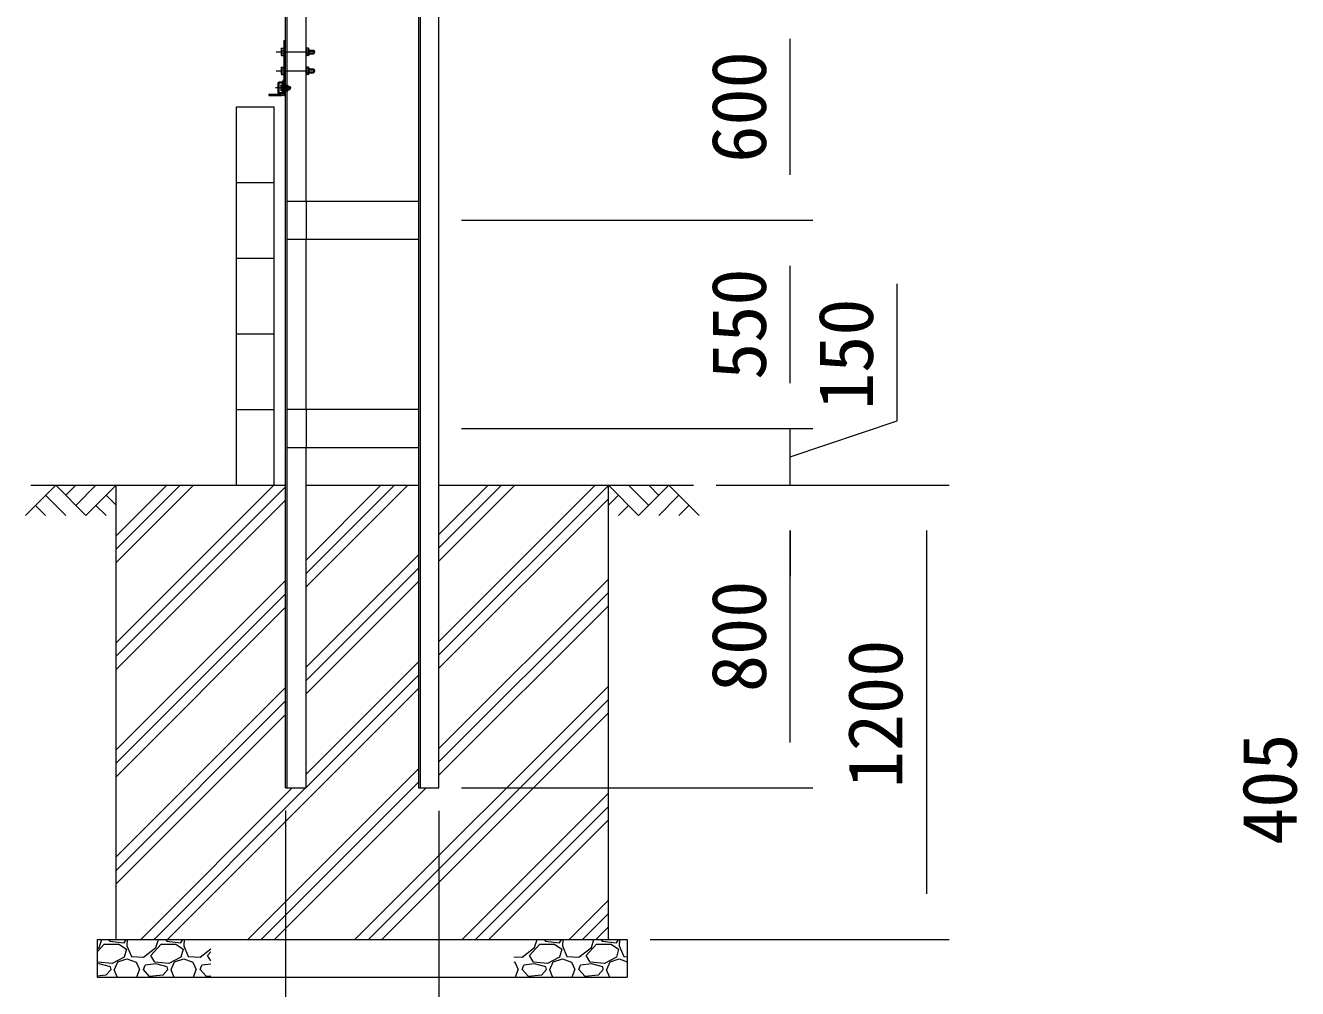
# Model space of a CAD drawing. Units: millimetres, scale not verified. Extents: x -12600 to 12600, y -8910 to 8910.
# Drawn here: x -1969 to 1390, y -6092 to -3547 of the extents above; entities that cross this region are included whole.
import ezdxf
from ezdxf.enums import TextEntityAlignment as Align

# ---------------------------------------------------------------- set-up
doc = ezdxf.new("R2010")
doc.units = ezdxf.units.MM
doc.header["$LTSCALE"] = 60
doc.linetypes.add('DASHED', pattern=[7.5, 6, -1.5])
doc.linetypes.add('USER1', pattern=[50.8, 31.75, -6.35, 6.35, -6.35])
for name, color, linetype, lineweight in [('0-1_D-BMK', 2, 'USER1', 13), ('0-2_D-DCR-HCH', 7, 'Continuous', 9), ('0-3_D-STR4', 7, 'Continuous', 9), ('0-4_D-STR1', 1, 'Continuous', 18), ('0-5_D-BGD', 7, 'Continuous', 9), ('0-6_D-STR3', 3, 'Continuous', 13), ('0-7_D-STR-DIM', 7, 'Continuous', 9)]:
    doc.layers.add(name, color=color, linetype=linetype, lineweight=lineweight)
doc.styles.add('ＭＳ ゴシック', font='')
doc.styles.get('ＭＳ ゴシック').set_extended_font_data('MS Gothic')

msp = doc.modelspace()

# ---------------------------------------------------------------- linework, layer by layer
at = {"layer": '0-1_D-BMK'}
for p, q in [((-1307.05, -3617.35), (-1204.05, -3617.35)), ((-1307.05, -3667.35), (-1204.05, -3667.35)), ((-1267.38, -3712.35), (-1308.74, -3712.35))]:
    msp.add_line(p, q, dxfattribs=at)
at = {"layer": '0-2_D-DCR-HCH'}
for p, q in [((-1889.28, -4762.35), (-1969.1, -4842.17)), ((-1889.28, -4762.35), (-1809.46, -4842.17)), ((-1862.67, -4788.96), (-1836.07, -4762.35)), ((-1836.07, -4815.56), (-1782.86, -4762.35)), ((-1809.46, -4842.17), (-1729.64, -4762.35)), ((-1729.64, -4966.76), (-1525.23, -4762.35)), ((-1729.64, -4931.4), (-1560.59, -4762.35)), ((-1729.64, -4896.05), (-1595.94, -4762.35)), ((-1729.64, -5178.89), (-1313.1, -4762.35)), ((-1729.64, -5214.25), (-1282.14, -4766.75)), ((-1228.14, -5030.94), (-959.55, -4762.35)), ((-1228.14, -4995.59), (-994.9, -4762.35)), ((-1228.14, -4960.23), (-1030.26, -4762.35)), ((-877.14, -4962.79), (-676.71, -4762.35)), ((-877.14, -4927.43), (-712.06, -4762.35)), ((-877.14, -4892.08), (-747.42, -4762.35)), ((-877.14, -5174.92), (-464.57, -4762.35)), ((-877.14, -5210.27), (-429.64, -4762.77)), ((-349.83, -4842.17), (-429.64, -4762.35)), ((-323.22, -4815.56), (-376.43, -4762.35)), ((-270.01, -4762.35), (-349.83, -4842.17)), ((-296.47, -4789.09), (-323.22, -4762.35)), ((-270.01, -4762.35), (-190.19, -4842.17)), ((-1915.89, -4788.96), (-1862.43, -4842.17)), ((-1756.25, -4788.96), (-1729.64, -4815.44)), ((-1729.64, -5249.6), (-1282.14, -4802.1)), ((-877.14, -5245.63), (-429.64, -4798.13)), ((-403.04, -4788.96), (-429.64, -4815.44)), ((-243.4, -4788.96), (-296.86, -4842.17)), ((-1942.49, -4815.56), (-1915.76, -4842.17)), ((-1782.86, -4815.56), (-1756.13, -4842.17)), ((-376.43, -4815.56), (-403.16, -4842.17)), ((-216.8, -4815.56), (-243.52, -4842.17)), ((-1228.14, -5243.08), (-931.14, -4946.08)), ((-1228.14, -5278.43), (-931.14, -4981.43)), ((-1729.64, -5461.73), (-1282.14, -5014.23)), ((-1228.14, -5313.79), (-931.14, -5016.79)), ((-877.14, -5457.76), (-429.64, -5010.26)), ((-1729.64, -5497.09), (-1282.14, -5049.59)), ((-877.14, -5493.12), (-429.64, -5045.62)), ((-1729.64, -5532.44), (-1282.14, -5084.94)), ((-877.14, -5528.47), (-429.64, -5080.97)), ((-1228.14, -5525.92), (-931.14, -5228.92)), ((-1228.14, -5561.27), (-931.14, -5264.27)), ((-1729.64, -5744.58), (-1282.14, -5297.08)), ((-1593.86, -5962.35), (-931.14, -5299.63)), ((-1098.89, -5962.35), (-429.64, -5293.1)), ((-1729.64, -5779.93), (-1282.14, -5332.43)), ((-1063.53, -5962.35), (-429.64, -5328.46)), ((-1729.64, -5815.29), (-1282.14, -5367.79)), ((-1028.18, -5962.35), (-429.64, -5363.82)), ((-1381.73, -5962.35), (-931.14, -5511.76)), ((-1664.57, -5962.35), (-1264.57, -5562.35)), ((-1629.22, -5962.35), (-1229.22, -5562.35)), ((-1346.38, -5962.35), (-931.14, -5547.12)), ((-1311.02, -5962.35), (-911.02, -5562.35)), ((-816.05, -5962.35), (-429.64, -5575.95)), ((-780.69, -5962.35), (-429.64, -5611.3)), ((-745.33, -5962.35), (-429.64, -5646.66)), ((-533.2, -5962.35), (-429.64, -5858.79)), ((-497.85, -5962.35), (-429.64, -5894.15)), ((-462.49, -5962.35), (-429.64, -5929.5)), ((-1779.64, -5995.51), (-1761.05, -5974.85)), ((-1774.55, -5983.85), (-1767.67, -5962.35)), ((-1761.05, -5974.85), (-1722.05, -5974.85)), ((-1749.39, -5962.35), (-1746.05, -5967.35)), ((-1746.05, -5967.35), (-1708.55, -5971.85)), ((-1722.05, -5974.85), (-1702.55, -5988.35)), ((-1708.55, -5971.85), (-1703.27, -5962.35)), ((-1700.24, -5962.35), (-1701.05, -5979.35)), ((-1701.05, -5979.35), (-1689.05, -6007.85)), ((-1638.05, -6004.85), (-1611.05, -5974.85)), ((-1624.55, -5983.85), (-1617.67, -5962.35)), ((-1599.39, -5962.35), (-1596.05, -5967.35)), ((-1596.05, -5967.35), (-1558.55, -5971.85)), ((-1558.55, -5971.85), (-1553.27, -5962.35)), ((-1550.24, -5962.35), (-1551.05, -5979.35)), ((-1551.05, -5979.35), (-1539.05, -6007.85)), ((-638.05, -6004.85), (-611.05, -5974.85)), ((-624.55, -5983.85), (-617.67, -5962.35)), ((-611.05, -5974.85), (-572.05, -5974.85)), ((-599.39, -5962.35), (-596.05, -5967.35)), ((-596.05, -5967.35), (-558.55, -5971.85)), ((-572.05, -5974.85), (-552.55, -5988.35)), ((-558.55, -5971.85), (-553.27, -5962.35)), ((-550.24, -5962.35), (-551.05, -5979.35)), ((-551.05, -5979.35), (-539.05, -6007.85)), ((-488.05, -6004.85), (-461.05, -5974.85)), ((-474.55, -5983.85), (-467.67, -5962.35)), ((-449.39, -5962.35), (-446.05, -5967.35)), ((-446.05, -5967.35), (-408.55, -5971.85)), ((-408.55, -5971.85), (-403.27, -5962.35)), ((-400.24, -5962.35), (-401.05, -5979.35)), ((-401.05, -5979.35), (-389.05, -6007.85)), ((-1779.64, -5987.78), (-1774.55, -5983.85)), ((-1708.55, -6009.35), (-1740.05, -6025.85)), ((-1702.55, -5988.35), (-1708.55, -6009.35)), ((-1689.05, -6007.85), (-1657.55, -6009.35)), ((-1657.55, -6009.35), (-1624.55, -5983.85)), ((-1627.55, -6022.85), (-1638.05, -6004.85)), ((-1558.55, -6009.35), (-1590.05, -6025.85)), ((-1552.55, -5988.35), (-1558.55, -6009.35)), ((-1539.05, -6007.85), (-1507.55, -6009.35)), ((-1507.55, -6009.35), (-1479.64, -5987.78)), ((-1488.05, -6004.85), (-1479.64, -5995.51)), ((-1479.64, -6019.26), (-1488.05, -6004.85)), ((-627.55, -6022.85), (-638.05, -6004.85)), ((-558.55, -6009.35), (-590.05, -6025.85)), ((-552.55, -5988.35), (-558.55, -6009.35)), ((-539.05, -6007.85), (-507.55, -6009.35)), ((-507.55, -6009.35), (-474.55, -5983.85)), ((-477.55, -6022.85), (-488.05, -6004.85)), ((-408.55, -6009.35), (-440.05, -6025.85)), ((-402.55, -5988.35), (-408.55, -6009.35)), ((-389.05, -6007.85), (-379.64, -6008.3)), ((-1777.55, -6022.85), (-1779.64, -6019.26)), ((-1774.55, -6027.35), (-1779.64, -6027.89)), ((-1740.05, -6025.85), (-1777.55, -6022.85)), ((-1744.55, -6034.85), (-1774.55, -6027.35)), ((-1743.05, -6042.35), (-1756.55, -6057.35)), ((-1743.05, -6042.35), (-1744.55, -6034.85)), ((-1735.55, -6042.35), (-1726.98, -6062.35)), ((-1734.05, -6042.35), (-1725.05, -6021.35)), ((-1725.05, -6021.35), (-1701.05, -6013.85)), ((-1701.05, -6013.85), (-1677.05, -6022.85)), ((-1677.05, -6022.85), (-1668.05, -6042.35)), ((-1675.2, -6062.35), (-1668.05, -6042.35)), ((-1657.55, -6042.35), (-1653.05, -6030.35)), ((-1641.05, -6060.35), (-1657.55, -6042.35)), ((-1624.55, -6027.35), (-1653.05, -6030.35)), ((-1590.05, -6025.85), (-1627.55, -6022.85)), ((-1594.55, -6034.85), (-1624.55, -6027.35)), ((-1593.05, -6042.35), (-1606.55, -6057.35)), ((-1593.05, -6042.35), (-1594.55, -6034.85)), ((-1585.55, -6042.35), (-1576.98, -6062.35)), ((-1584.05, -6042.35), (-1575.05, -6021.35)), ((-1575.05, -6021.35), (-1551.05, -6013.85)), ((-1551.05, -6013.85), (-1527.05, -6022.85)), ((-1527.05, -6022.85), (-1518.05, -6042.35)), ((-1525.2, -6062.35), (-1518.05, -6042.35)), ((-1507.55, -6042.35), (-1503.05, -6030.35)), ((-1491.05, -6060.35), (-1507.55, -6042.35)), ((-1479.64, -6027.89), (-1503.05, -6030.35)), ((-679.64, -6021.88), (-677.05, -6022.85)), ((-677.05, -6022.85), (-668.05, -6042.35)), ((-675.2, -6062.35), (-668.05, -6042.35)), ((-657.55, -6042.35), (-653.05, -6030.35)), ((-641.05, -6060.35), (-657.55, -6042.35)), ((-624.55, -6027.35), (-653.05, -6030.35)), ((-590.05, -6025.85), (-627.55, -6022.85)), ((-594.55, -6034.85), (-624.55, -6027.35)), ((-593.05, -6042.35), (-606.55, -6057.35)), ((-593.05, -6042.35), (-594.55, -6034.85)), ((-585.55, -6042.35), (-576.98, -6062.35)), ((-584.05, -6042.35), (-575.05, -6021.35)), ((-575.05, -6021.35), (-551.05, -6013.85)), ((-551.05, -6013.85), (-527.05, -6022.85)), ((-527.05, -6022.85), (-518.05, -6042.35)), ((-525.2, -6062.35), (-518.05, -6042.35)), ((-507.55, -6042.35), (-503.05, -6030.35)), ((-491.05, -6060.35), (-507.55, -6042.35)), ((-474.55, -6027.35), (-503.05, -6030.35)), ((-440.05, -6025.85), (-477.55, -6022.85)), ((-444.55, -6034.85), (-474.55, -6027.35)), ((-443.05, -6042.35), (-456.55, -6057.35)), ((-443.05, -6042.35), (-444.55, -6034.85)), ((-435.55, -6042.35), (-426.98, -6062.35)), ((-434.05, -6042.35), (-425.05, -6021.35)), ((-425.05, -6021.35), (-401.05, -6013.85)), ((-401.05, -6013.85), (-379.64, -6021.88)), ((-1756.55, -6057.35), (-1779.64, -6059.36)), ((-1606.55, -6057.35), (-1641.05, -6060.35)), ((-1479.64, -6059.36), (-1491.05, -6060.35)), ((-606.55, -6057.35), (-641.05, -6060.35)), ((-456.55, -6057.35), (-491.05, -6060.35))]:
    msp.add_line(p, q, dxfattribs=at)
for points in [[(-1611.05, -5974.85), (-1572.05, -5974.85), (-1552.55, -5988.35)], [(-461.05, -5974.85), (-422.05, -5974.85), (-402.55, -5988.35)], [(-679.64, -6008.3), (-657.55, -6009.35), (-624.55, -5983.85)]]:
    msp.add_lwpolyline(points, dxfattribs=at)
at = {"layer": '0-3_D-STR4'}
for p, q in [((-1729.64, -5962.35), (-1729.64, -4762.35)), ((-429.64, -5962.35), (-429.64, -4762.35)), ((-1779.64, -5962.35), (-379.64, -5962.35)), ((-1779.64, -5962.35), (-1779.64, -6062.35)), ((-379.64, -5962.35), (-379.64, -6062.35)), ((-1779.64, -6062.35), (-379.64, -6062.35))]:
    msp.add_line(p, q, dxfattribs=at)
at = {"layer": '0-4_D-STR1'}
for p, q in [((-1282.14, -5562.35), (-1282.14, 2292.65)), ((-1278.14, -5562.35), (-1278.14, 2292.65)), ((-931.14, 1963.65), (-931.14, -5562.35)), ((-927.14, 1965.31), (-927.14, -5562.35)), ((-1228.14, -4012.35), (-1228.14, -3512.35)), ((-1289.64, -3724.85), (-1289.64, -3694.35)), ((-1287.64, -3692.35), (-1286.64, -3692.35)), ((-1286.64, -3727.35), (-1286.64, -3692.35)), ((-1326.64, -3731.35), (-1326.64, -3732.35)), ((-1326.64, -3732.35), (-1291.64, -3732.35)), ((-1324.64, -3729.35), (-1294.14, -3729.35)), ((-931.14, -4012.35), (-1278.14, -4012.35)), ((-1278.14, -4112.35), (-931.14, -4112.35)), ((-1228.14, -4562.35), (-1228.14, -4112.35)), ((-931.14, -4562.35), (-1278.14, -4562.35)), ((-1278.14, -4662.35), (-931.14, -4662.35)), ((-1228.14, -5562.35), (-1228.14, -4662.35)), ((-1282.14, -5562.35), (-1228.14, -5562.35))]:
    msp.add_line(p, q, dxfattribs=at)
at = {"layer": '0-4_D-STR1', "linetype": 'DASHED'}
for p, q in [((-1228.14, -4012.35), (-1228.14, -4112.35)), ((-1228.14, -4562.35), (-1228.14, -4662.35))]:
    msp.add_line(p, q, dxfattribs=at)
at = {"layer": '0-4_D-STR1'}
msp.add_lwpolyline([(-931.14, -5562.35), (-877.14, -5562.35), (-877.14, 1986.02)], dxfattribs=at)
for centre, radius, start, end in [((-1287.64, -3694.35), 2, 90, 180), ((-1294.14, -3724.85), 4.5, 270, 0), ((-1291.64, -3727.35), 5, 270, 0), ((-1324.64, -3731.35), 2, 90, 180)]:
    msp.add_arc(centre, radius, start, end, dxfattribs=at)
at = {"layer": '0-5_D-BGD'}
for p, q in [((-1312.14, -4762.35), (-1312.14, -3762.35)), ((-1412.14, -3962.35), (-1312.14, -3962.35)), ((-1412.14, -4162.35), (-1312.14, -4162.35)), ((-1412.14, -4362.35), (-1312.14, -4362.35)), ((-1412.14, -4562.35), (-1312.14, -4562.35)), ((-1954.64, -4762.35), (-1282.14, -4762.35)), ((-1228.14, -4762.35), (-931.14, -4762.35)), ((-877.14, -4762.35), (-204.64, -4762.35))]:
    msp.add_line(p, q, dxfattribs=at)
msp.add_lwpolyline([(-1412.14, -4762.35), (-1412.14, -3762.35), (-1312.14, -3762.35)], dxfattribs=at)
at = {"layer": '0-6_D-STR3'}
for p, q in [((-1286.64, -3587.35), (-1282.14, -3587.35)), ((-1293.64, -3609.1), (-1292.74, -3607.53)), ((-1293.64, -3609.1), (-1293.64, -3625.6)), ((-1293.64, -3625.6), (-1292.74, -3627.16)), ((-1292.74, -3607.53), (-1286.64, -3607.53)), ((-1292.74, -3612.44), (-1286.64, -3612.44)), ((-1292.74, -3622.26), (-1286.64, -3622.26)), ((-1292.74, -3627.16), (-1286.64, -3627.16)), ((-1286.64, -3607.53), (-1286.64, -3627.16)), ((-1293.64, -3659.1), (-1292.74, -3657.53)), ((-1293.64, -3659.1), (-1293.64, -3675.6)), ((-1292.74, -3657.53), (-1286.64, -3657.53)), ((-1286.64, -3657.53), (-1286.64, -3677.16)), ((-1293.64, -3675.6), (-1292.74, -3677.16)), ((-1292.74, -3662.44), (-1286.64, -3662.44)), ((-1292.74, -3672.26), (-1286.64, -3672.26)), ((-1292.74, -3677.16), (-1286.64, -3677.16)), ((-1302.64, -3700.65), (-1302.64, -3724.05)), ((-1300.34, -3700.65), (-1300.34, -3724.05)), ((-1289.64, -3697.35), (-1299.34, -3697.35)), ((-1289.64, -3699.65), (-1299.34, -3699.65)), ((-1289.64, -3725.05), (-1299.34, -3725.05)), ((-1289.64, -3727.35), (-1299.34, -3727.35)), ((-1294.94, -3706.05), (-1294.25, -3704.84)), ((-1294.94, -3706.05), (-1294.94, -3718.65)), ((-1294.94, -3718.65), (-1294.25, -3719.85)), ((-1289.64, -3704.84), (-1294.25, -3704.84)), ((-1289.64, -3708.6), (-1294.25, -3708.6)), ((-1289.64, -3716.1), (-1294.25, -3716.1)), ((-1289.64, -3719.85), (-1294.25, -3719.85)), ((-1289.64, -3697.35), (-1289.64, -3699.65)), ((-1289.64, -3704.84), (-1289.64, -3719.85)), ((-1289.64, -3725.05), (-1289.64, -3727.35)), ((-1282.14, -3704.84), (-1276.37, -3704.84)), ((-1282.14, -3719.85), (-1282.14, -3704.84)), ((-1282.14, -3708.6), (-1276.37, -3708.6)), ((-1282.14, -3716.1), (-1276.37, -3716.1)), ((-1282.14, -3719.85), (-1276.37, -3719.85)), ((-1276.37, -3704.84), (-1275.64, -3706.1)), ((-1276.37, -3719.85), (-1275.64, -3718.6)), ((-1275.64, -3718.6), (-1275.64, -3706.1)), ((-1275.64, -3708.35), (-1270.84, -3708.35)), ((-1275.64, -3709.1), (-1270.09, -3709.1)), ((-1275.64, -3715.6), (-1270.09, -3715.6)), ((-1275.64, -3716.35), (-1270.84, -3716.35)), ((-1270.84, -3708.35), (-1269.64, -3709.55)), ((-1270.84, -3708.35), (-1270.84, -3716.35)), ((-1270.84, -3716.35), (-1269.64, -3715.15)), ((-1269.64, -3709.55), (-1269.64, -3715.15))]:
    msp.add_line(p, q, dxfattribs=at)
at = {"layer": '0-6_D-STR3', "linetype": 'DASHED'}
for p, q in [((-1222.05, -3607.53), (-1228.14, -3607.53)), ((-1228.14, -3607.53), (-1228.14, -3627.16)), ((-1222.05, -3612.44), (-1228.14, -3612.44)), ((-1222.05, -3622.26), (-1228.14, -3622.26)), ((-1222.05, -3627.16), (-1228.14, -3627.16)), ((-1221.14, -3609.1), (-1222.05, -3607.53)), ((-1221.14, -3625.6), (-1222.05, -3627.16)), ((-1221.14, -3609.1), (-1221.14, -3625.6)), ((-1221.14, -3612.35), (-1208.14, -3612.35)), ((-1221.14, -3613.25), (-1207.24, -3613.25)), ((-1221.14, -3621.45), (-1207.24, -3621.45)), ((-1221.14, -3622.35), (-1208.14, -3622.35)), ((-1208.14, -3612.35), (-1206.64, -3613.85)), ((-1206.64, -3613.85), (-1206.64, -3620.85)), ((-1222.05, -3657.53), (-1228.14, -3657.53)), ((-1228.14, -3657.53), (-1228.14, -3677.16)), ((-1221.14, -3659.1), (-1222.05, -3657.53)), ((-1221.14, -3659.1), (-1221.14, -3675.6)), ((-1222.05, -3662.44), (-1228.14, -3662.44)), ((-1222.05, -3672.26), (-1228.14, -3672.26)), ((-1222.05, -3677.16), (-1228.14, -3677.16)), ((-1221.14, -3675.6), (-1222.05, -3677.16)), ((-1221.14, -3662.35), (-1208.14, -3662.35)), ((-1221.14, -3663.25), (-1207.24, -3663.25)), ((-1221.14, -3671.45), (-1207.24, -3671.45)), ((-1221.14, -3672.35), (-1208.14, -3672.35)), ((-1208.14, -3662.35), (-1206.64, -3663.85)), ((-1206.64, -3663.85), (-1206.64, -3670.85))]:
    msp.add_line(p, q, dxfattribs=at)
at = {"layer": '0-6_D-STR3'}
msp.add_lwpolyline([(-1286.64, -3587.35), (-1286.64, -3732.35), (-1282.14, -3732.35)], dxfattribs=at)
at = {"layer": '0-6_D-STR3', "linetype": 'DASHED'}
for points in [[(-1208.14, -3612.35), (-1208.14, -3622.35), (-1206.64, -3620.85)], [(-1208.14, -3662.35), (-1208.14, -3672.35), (-1206.64, -3670.85)]]:
    msp.add_lwpolyline(points, dxfattribs=at)
at = {"layer": '0-6_D-STR3'}
for centre, radius, start, end in [((-1289.15, -3609.99), 4.34, 145.61575, 214.38425), ((-1277.26, -3617.35), 16.24, 162.41205, 197.58795), ((-1289.15, -3624.71), 4.34, 145.61575, 214.38425), ((-1289.15, -3659.99), 4.34, 145.61575, 214.38425), ((-1277.26, -3667.35), 16.24, 162.41205, 197.58795), ((-1289.15, -3674.71), 4.34, 145.61575, 214.38425), ((-1299.34, -3700.65), 3.3, 90, 180), ((-1299.34, -3724.05), 3.3, 180, 270), ((-1299.34, -3700.65), 1, 90, 180), ((-1299.34, -3724.05), 1, 180, 270), ((-1291.51, -3706.72), 3.32, 145.61585, 214.38415), ((-1282.41, -3712.35), 12.42, 162.4121, 197.5879), ((-1291.51, -3717.98), 3.32, 145.61585, 214.38415), ((-1279.11, -3706.72), 3.32, 325.61586, 34.38414), ((-1288.21, -3712.35), 12.42, 342.4121, 17.5879), ((-1279.11, -3717.98), 3.32, 325.61585, 34.38416)]:
    msp.add_arc(centre, radius, start, end, dxfattribs=at)
at = {"layer": '0-6_D-STR3', "linetype": 'DASHED'}
for centre, radius, start, end in [((-1237.53, -3617.35), 16.24, 342.41205, 17.58795), ((-1225.63, -3609.99), 4.34, 325.61575, 34.38425), ((-1225.63, -3624.71), 4.34, 325.61575, 34.38425), ((-1225.63, -3659.99), 4.34, 325.61575, 34.38425), ((-1237.53, -3667.35), 16.24, 342.41205, 17.58795), ((-1225.63, -3674.71), 4.34, 325.61575, 34.38425)]:
    msp.add_arc(centre, radius, start, end, dxfattribs=at)
at = {"layer": '0-7_D-STR-DIM'}
for p, q in [((50.06, -3942.35), (50.06, -3582.35)), ((-817.14, -4062.35), (110.06, -4062.35)), ((-817.14, -4062.35), (110.06, -4062.35)), ((50.06, -4492.35), (50.06, -4182.35)), ((50.06, -4492.35), (50.06, -4372.35)), ((-817.14, -4612.35), (110.06, -4612.35)), ((-817.14, -4612.35), (110.06, -4612.35)), ((50.06, -4762.35), (50.06, -4612.35)), ((50.06, -4762.35), (50.06, -4612.35)), ((-144.64, -4762.35), (110.06, -4762.35)), ((-144.64, -4762.35), (110.06, -4762.35)), ((-144.64, -4762.35), (470.36, -4762.35)), ((50.06, -5442.35), (50.06, -4882.35)), ((50.06, -4882.35), (50.06, -5002.35)), ((410.36, -4882.35), (410.36, -5842.35)), ((-817.14, -5562.35), (110.06, -5562.35)), ((-1282.14, -5621.83), (-1282.14, -6492.35)), ((-877.14, -5622.35), (-877.14, -6492.35)), ((-319.64, -5962.35), (470.36, -5962.35))]:
    msp.add_line(p, q, dxfattribs=at)
msp.add_lwpolyline([(50.06, -4687.35), (332.64, -4592.31), (332.64, -4230.57)], dxfattribs=at)

# ---------------------------------------------------------------- texts
at = {"layer": '0-7_D-STR-DIM', "style": 'ＭＳ ゴシック'}
for s, p in [('600', (29.82, -3910.1)), ('550', (29.82, -4483.97)), ('150', (312.4, -4563.39)), ('800', (29.82, -5308.97)), ('1200', (390.11, -5563.05)), ('405', (1431.27, -5712.87))]:
    msp.add_text(s, height=144.3, rotation=90, dxfattribs=at).set_placement(p, align=Align.BOTTOM_LEFT)

doc.saveas('drawing.dxf')
